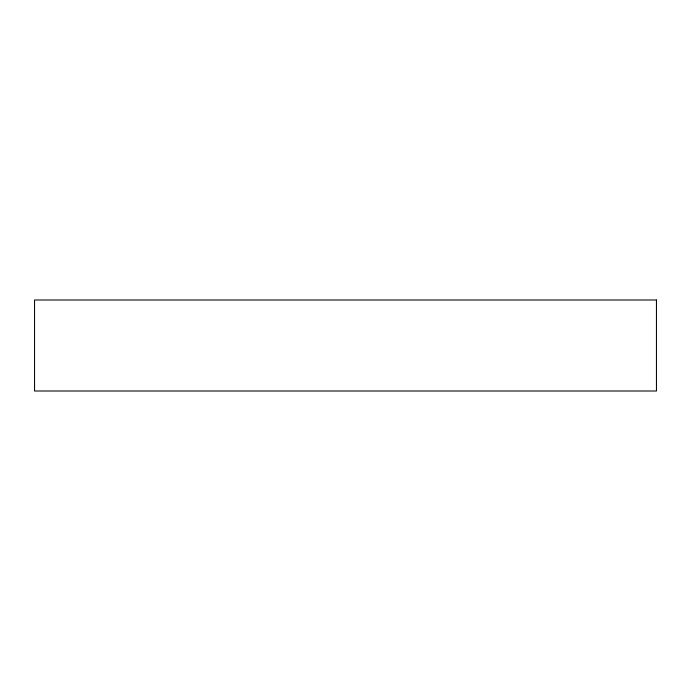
<?xml version="1.0" encoding="UTF-8"?>
<svg xmlns="http://www.w3.org/2000/svg" width="691" height="691" viewBox="0 0 691 691"><rect width="100%" height="100%" fill="white"/><g stroke="black" fill="none" stroke-linecap="round" stroke-linejoin="round"><path stroke-width="1.04" d="M656.45 299.998L34.55 299.998L34.55 391.002L656.45 391.002L656.45 299.998"/></g></svg>
